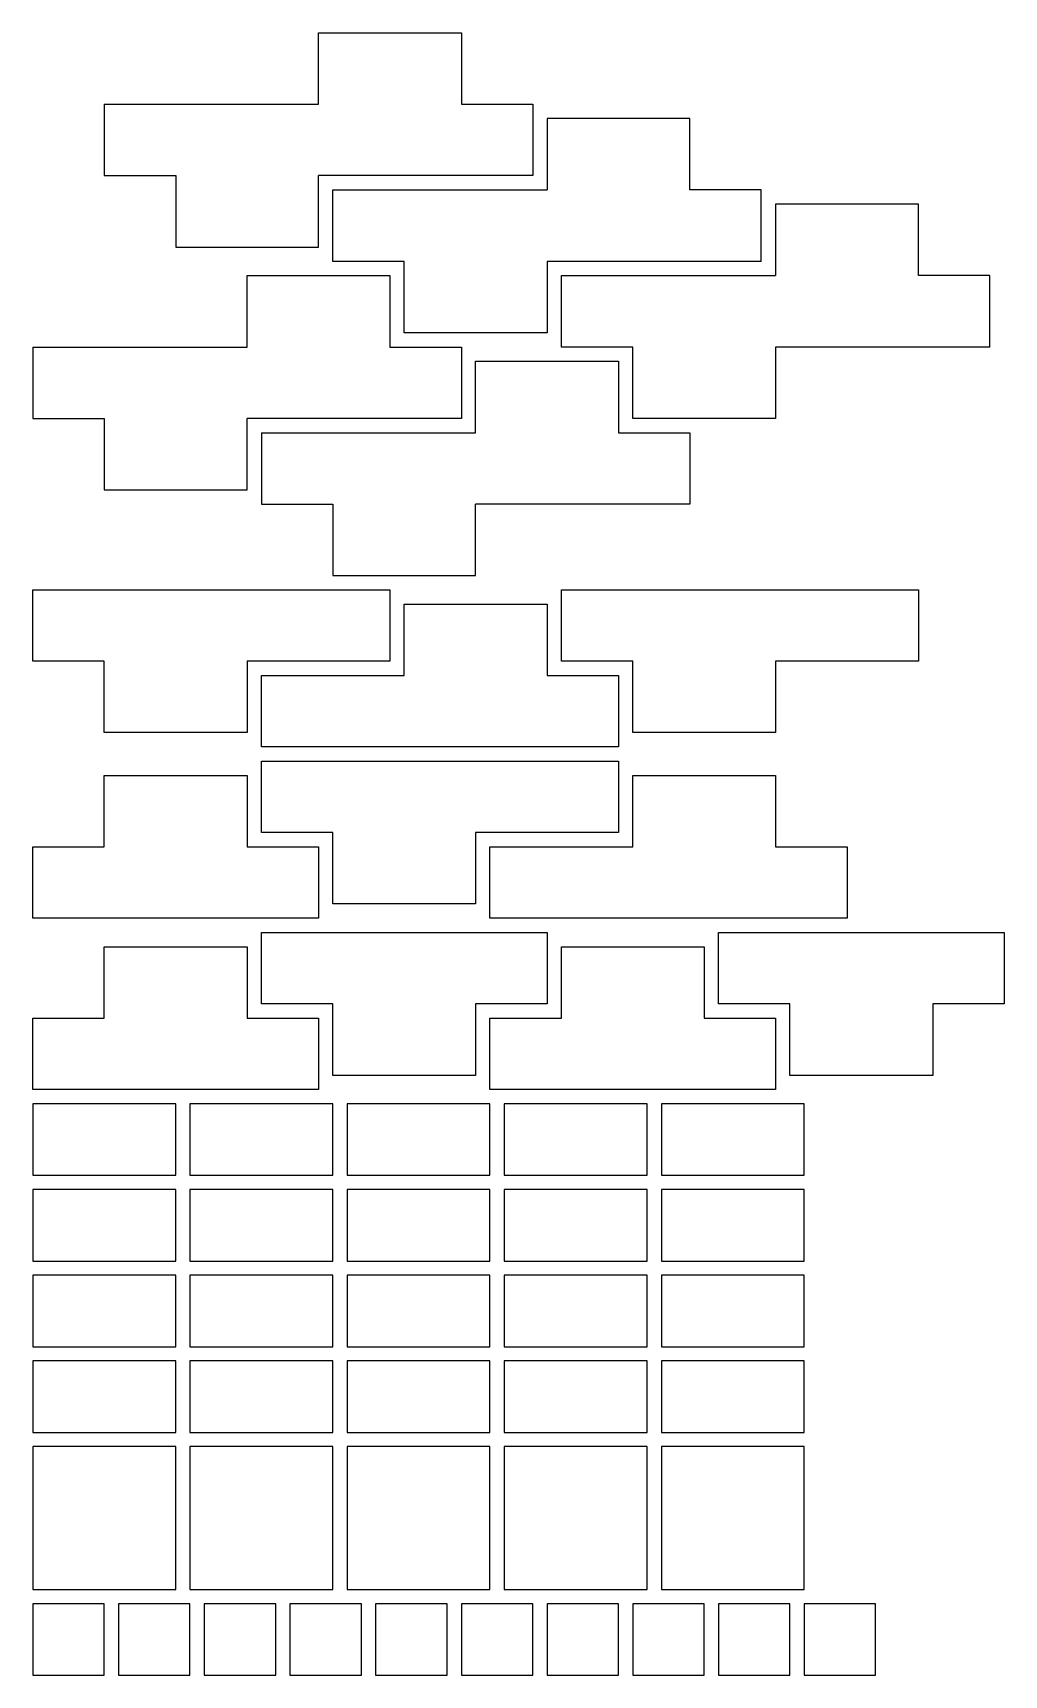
# Model space of a CAD drawing. Header units: millimetres. Extents: x 10 to 146, y 10 to 240.
import ezdxf

# ---------------------------------------------------------------- set-up
doc = ezdxf.new("R2010")
doc.units = ezdxf.units.MM

msp = doc.modelspace()

# ---------------------------------------------------------------- linework, layer by layer
for p, q in [((50, 230), (50, 240)), ((50, 240), (70, 240)), ((70, 240), (70, 230)), ((20, 230), (50, 230)), ((20, 230), (20, 220)), ((70, 230), (80, 230)), ((80, 230), (80, 220)), ((102, 228), (82, 228)), ((82, 228), (82, 218)), ((102, 218), (102, 228)), ((20, 220), (30, 220)), ((30, 220), (30, 210)), ((80, 220), (50, 220)), ((50, 210), (50, 220)), ((52, 208), (52, 218)), ((52, 218), (82, 218)), ((112, 218), (102, 218)), ((112, 208), (112, 218)), ((134, 216), (114, 216)), ((114, 216), (114, 206)), ((134, 206), (134, 216)), ((30, 210), (50, 210)), ((62, 208), (52, 208)), ((62, 198), (62, 208)), ((112, 208), (82, 208)), ((82, 208), (82, 198)), ((40, 196), (40, 206)), ((40, 206), (60, 206)), ((60, 206), (60, 196)), ((84, 196), (84, 206)), ((84, 206), (114, 206)), ((144, 206), (134, 206)), ((144, 196), (144, 206)), ((82, 198), (62, 198)), ((10, 196), (40, 196)), ((10, 196), (10, 186)), ((60, 196), (70, 196)), ((70, 196), (70, 186)), ((94, 196), (84, 196)), ((94, 186), (94, 196)), ((144, 196), (114, 196)), ((114, 196), (114, 186)), ((72, 184), (72, 194)), ((72, 194), (92, 194)), ((92, 194), (92, 184)), ((10, 186), (20, 186)), ((20, 186), (20, 176)), ((70, 186), (40, 186)), ((40, 176), (40, 186)), ((42, 184), (72, 184)), ((42, 184), (42, 174)), ((92, 184), (102, 184)), ((114, 186), (94, 186)), ((102, 184), (102, 174)), ((20, 176), (40, 176)), ((42, 174), (52, 174)), ((52, 174), (52, 164)), ((102, 174), (72, 174)), ((72, 164), (72, 174)), ((52, 164), (72, 164)), ((10, 152), (10, 162)), ((10, 162), (60, 162)), ((60, 162), (60, 152)), ((84, 152), (84, 162)), ((84, 162), (134, 162)), ((134, 162), (134, 152)), ((62, 150), (62, 160)), ((62, 160), (82, 160)), ((82, 160), (82, 150)), ((20, 152), (10, 152)), ((20, 142), (20, 152)), ((60, 152), (40, 152)), ((40, 152), (40, 142)), ((94, 152), (84, 152)), ((94, 142), (94, 152)), ((134, 152), (114, 152)), ((114, 152), (114, 142)), ((42, 150), (62, 150)), ((42, 140), (42, 150)), ((82, 150), (92, 150)), ((92, 150), (92, 140)), ((40, 142), (20, 142)), ((114, 142), (94, 142)), ((92, 140), (42, 140)), ((42, 128), (42, 138)), ((42, 138), (92, 138)), ((92, 138), (92, 128)), ((20, 126), (20, 136)), ((20, 136), (40, 136)), ((40, 136), (40, 126)), ((94, 126), (94, 136)), ((94, 136), (114, 136)), ((114, 136), (114, 126)), ((52, 128), (42, 128)), ((52, 118), (52, 128)), ((92, 128), (72, 128)), ((72, 128), (72, 118)), ((10, 126), (20, 126)), ((10, 116), (10, 126)), ((40, 126), (50, 126)), ((50, 126), (50, 116)), ((74, 126), (94, 126)), ((74, 116), (74, 126)), ((114, 126), (124, 126)), ((124, 126), (124, 116)), ((72, 118), (52, 118)), ((50, 116), (10, 116)), ((124, 116), (74, 116)), ((42, 104), (42, 114)), ((42, 114), (82, 114)), ((82, 114), (82, 104)), ((106, 104), (106, 114)), ((106, 114), (146, 114)), ((146, 114), (146, 104)), ((20, 102), (20, 112)), ((20, 112), (40, 112)), ((40, 112), (40, 102)), ((84, 102), (84, 112)), ((84, 112), (104, 112)), ((104, 112), (104, 102)), ((52, 104), (42, 104)), ((52, 94), (52, 104)), ((82, 104), (72, 104)), ((72, 104), (72, 94)), ((116, 104), (106, 104)), ((116, 94), (116, 104)), ((146, 104), (136, 104)), ((136, 104), (136, 94)), ((10, 102), (20, 102)), ((10, 92), (10, 102)), ((40, 102), (50, 102)), ((50, 102), (50, 92)), ((74, 102), (84, 102)), ((74, 92), (74, 102)), ((104, 102), (114, 102)), ((114, 102), (114, 92)), ((50, 92), (10, 92)), ((72, 94), (52, 94)), ((114, 92), (74, 92)), ((136, 94), (116, 94)), ((30, 90), (10, 90)), ((10, 90), (10, 80)), ((30, 80), (30, 90)), ((52, 90), (32, 90)), ((32, 90), (32, 80)), ((52, 80), (52, 90)), ((74, 90), (54, 90)), ((54, 90), (54, 80)), ((74, 80), (74, 90)), ((96, 90), (76, 90)), ((76, 90), (76, 80)), ((96, 80), (96, 90)), ((118, 90), (98, 90)), ((98, 90), (98, 80)), ((118, 80), (118, 90)), ((10, 80), (30, 80)), ((32, 80), (52, 80)), ((54, 80), (74, 80)), ((76, 80), (96, 80)), ((98, 80), (118, 80)), ((30, 78), (10, 78)), ((10, 78), (10, 68)), ((30, 68), (30, 78)), ((52, 78), (32, 78)), ((32, 78), (32, 68)), ((52, 68), (52, 78)), ((74, 78), (54, 78)), ((54, 78), (54, 68)), ((74, 68), (74, 78)), ((96, 78), (76, 78)), ((76, 78), (76, 68)), ((96, 68), (96, 78)), ((118, 78), (98, 78)), ((98, 78), (98, 68)), ((118, 68), (118, 78)), ((10, 68), (30, 68)), ((32, 68), (52, 68)), ((54, 68), (74, 68)), ((76, 68), (96, 68)), ((98, 68), (118, 68)), ((30, 66), (10, 66)), ((10, 66), (10, 56)), ((30, 56), (30, 66)), ((52, 66), (32, 66)), ((32, 66), (32, 56)), ((52, 56), (52, 66)), ((74, 66), (54, 66)), ((54, 66), (54, 56)), ((74, 56), (74, 66)), ((96, 66), (76, 66)), ((76, 66), (76, 56)), ((96, 56), (96, 66)), ((118, 66), (98, 66)), ((98, 66), (98, 56)), ((118, 56), (118, 66)), ((10, 56), (30, 56)), ((32, 56), (52, 56)), ((54, 56), (74, 56)), ((76, 56), (96, 56)), ((98, 56), (118, 56)), ((30, 54), (10, 54)), ((10, 54), (10, 44)), ((30, 44), (30, 54)), ((52, 54), (32, 54)), ((32, 54), (32, 44)), ((52, 44), (52, 54)), ((74, 54), (54, 54)), ((54, 54), (54, 44)), ((74, 44), (74, 54)), ((96, 54), (76, 54)), ((76, 54), (76, 44)), ((96, 44), (96, 54)), ((118, 54), (98, 54)), ((98, 54), (98, 44)), ((118, 44), (118, 54)), ((10, 44), (30, 44)), ((32, 44), (52, 44)), ((54, 44), (74, 44)), ((76, 44), (96, 44)), ((98, 44), (118, 44)), ((30, 42), (10, 42)), ((10, 42), (10, 22)), ((30, 22), (30, 42)), ((52, 42), (32, 42)), ((32, 42), (32, 22)), ((52, 22), (52, 42)), ((74, 42), (54, 42)), ((54, 42), (54, 22)), ((74, 22), (74, 42)), ((96, 42), (76, 42)), ((76, 42), (76, 22)), ((96, 22), (96, 42)), ((118, 42), (98, 42)), ((98, 42), (98, 22)), ((118, 22), (118, 42)), ((10, 22), (30, 22)), ((32, 22), (52, 22)), ((54, 22), (74, 22)), ((76, 22), (96, 22)), ((98, 22), (118, 22)), ((20, 20), (10, 20)), ((10, 20), (10, 10)), ((20, 10), (20, 20)), ((32, 20), (22, 20)), ((22, 20), (22, 10)), ((32, 10), (32, 20)), ((44, 20), (34, 20)), ((34, 20), (34, 10)), ((44, 10), (44, 20)), ((56, 20), (46, 20)), ((46, 20), (46, 10)), ((56, 10), (56, 20)), ((68, 20), (58, 20)), ((58, 20), (58, 10)), ((68, 10), (68, 20)), ((80, 20), (70, 20)), ((70, 20), (70, 10)), ((80, 10), (80, 20)), ((92, 20), (82, 20)), ((82, 20), (82, 10)), ((92, 10), (92, 20)), ((104, 20), (94, 20)), ((94, 20), (94, 10)), ((104, 10), (104, 20)), ((116, 20), (106, 20)), ((106, 20), (106, 10)), ((116, 10), (116, 20)), ((128, 20), (118, 20)), ((118, 20), (118, 10)), ((128, 10), (128, 20)), ((10, 10), (20, 10)), ((22, 10), (32, 10)), ((34, 10), (44, 10)), ((46, 10), (56, 10)), ((58, 10), (68, 10)), ((70, 10), (80, 10)), ((82, 10), (92, 10)), ((94, 10), (104, 10)), ((106, 10), (116, 10)), ((118, 10), (128, 10))]:
    msp.add_line(p, q)

doc.saveas('drawing.dxf')
